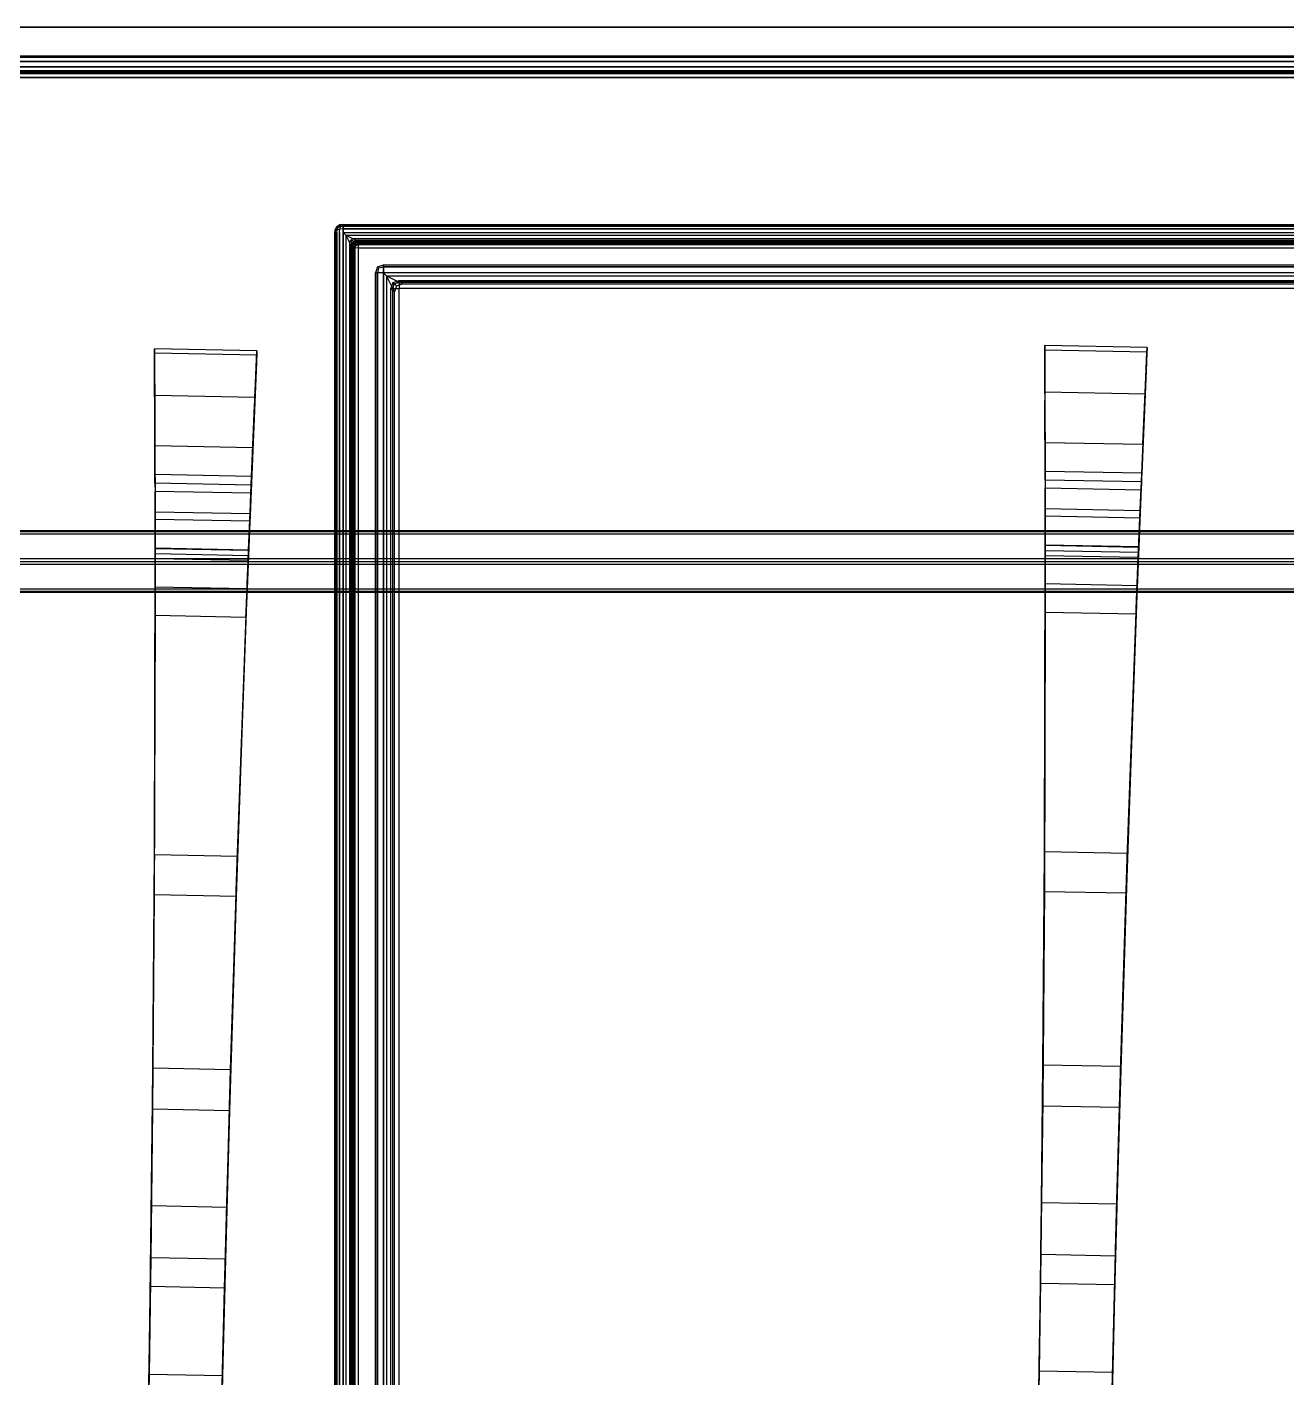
# Model space of a CAD drawing. Extents: x 11992 to 29481, y -6727 to 6811.
# Drawn here: x 15079.7 to 15313.4, y 970 to 1220.6 of the extents above; entities that cross this region are included whole.
import ezdxf

# ---------------------------------------------------------------- set-up
doc = ezdxf.new("R2010")
doc.units = 0
doc.header["$MEASUREMENT"] = 0
doc.layers.get('0').update_dxf_attribs({"color": 8, "linetype": 'CONTINUOUS'})

msp = doc.modelspace()

# ---------------------------------------------------------------- linework, layer by layer
for p, q in [((17199.6, 1220.6, -40.43), (14399.59, 1220.6, -40.43)), ((14399.59, 1220.6, 379.57), (17199.6, 1220.6, 379.57)), ((14424.68, 1215.23, -2439.68), (15685.58, 1215.23, -2439.68)), ((14424.68, 1215.23, -2405.56), (15685.58, 1215.23, -2405.56)), ((14424.68, 1215.23, -2403.32), (15685.58, 1215.23, -2403.32)), ((14424.68, 1215.23, -2369.43), (15685.58, 1215.23, -2369.43)), ((14424.68, 1214.98, -2440.43), (15685.58, 1214.98, -2440.43)), ((14424.68, 1214.98, -2404.81), (15685.58, 1214.98, -2404.81)), ((14424.68, 1214.98, -2404.07), (15685.58, 1214.98, -2404.07)), ((14424.68, 1214.98, -2368.68), (15685.58, 1214.98, -2368.68)), ((14424.68, 1214.23, -2368.43), (15685.58, 1214.23, -2368.43)), ((14424.68, 1214.23, -2404.32), (15685.58, 1214.23, -2404.32)), ((14424.68, 1214.23, -2404.56), (15685.58, 1214.23, -2404.56)), ((14424.68, 1214.23, -2440.68), (15685.58, 1214.23, -2440.68)), ((14424.69, 1215.23, -75.17), (15685.58, 1215.23, -75.17)), ((14424.69, 1215.23, -1412.1), (15685.58, 1215.23, -1412.1)), ((14424.69, 1215.23, -52.17), (15685.58, 1215.23, -52.17)), ((14424.69, 1215.23, -1389.1), (15685.58, 1215.23, -1389.1)), ((14424.69, 1214.98, -75.92), (15685.58, 1214.98, -75.92)), ((14424.69, 1214.98, -1412.85), (15685.58, 1214.98, -1412.85)), ((14424.69, 1214.98, -51.42), (15685.58, 1214.98, -51.42)), ((14424.69, 1214.98, -1388.35), (15685.58, 1214.98, -1388.35)), ((14424.69, 1214.23, -51.17), (15685.58, 1214.23, -51.17)), ((14424.69, 1214.23, -1388.1), (15685.58, 1214.23, -1388.1)), ((15685.58, 1214.23, -76.17), (14424.69, 1214.23, -76.17)), ((15685.58, 1214.23, -1413.1), (14424.69, 1214.23, -1413.1)), ((14424.69, 1213.23, -51.17), (15685.58, 1213.23, -51.17)), ((14424.69, 1213.23, -1388.1), (15685.58, 1213.23, -1388.1)), ((15685.58, 1213.23, -76.17), (14424.69, 1213.23, -76.17)), ((15685.58, 1213.23, -1413.1), (14424.69, 1213.23, -1413.1)), ((14425.68, 1213.23, -2440.68), (15684.58, 1213.23, -2440.68)), ((14425.68, 1213.23, -2368.43), (15684.58, 1213.23, -2368.43)), ((14425.68, 1213.23, -2404.56), (15684.58, 1213.23, -2404.56)), ((14425.68, 1213.23, -2404.32), (15684.58, 1213.23, -2404.32)), ((15685.58, 1212.48, -75.92), (14424.69, 1212.48, -75.92)), ((14424.69, 1212.48, -51.42), (15685.58, 1212.48, -51.42)), ((15685.58, 1212.48, -1412.85), (14424.69, 1212.48, -1412.85)), ((14424.69, 1212.48, -1388.35), (15685.58, 1212.48, -1388.35)), ((15685.58, 1212.23, -1389.6), (14424.69, 1212.23, -1389.6)), ((15685.58, 1212.23, -1411.6), (14424.69, 1212.23, -1411.6)), ((15685.58, 1212.23, -52.67), (14424.69, 1212.23, -52.67)), ((15685.58, 1212.23, -75.17), (14424.69, 1212.23, -75.17)), ((15685.58, 1212.23, -1412.1), (14424.69, 1212.23, -1412.1)), ((15685.58, 1212.23, -74.67), (14424.69, 1212.23, -74.67)), ((15685.58, 1212.23, -52.17), (14424.69, 1212.23, -52.17)), ((15685.58, 1212.23, -1389.1), (14424.69, 1212.23, -1389.1)), ((14424.69, 1211.98, -1412.35), (15685.58, 1211.98, -1412.35)), ((15685.58, 1211.98, -1388.85), (14424.69, 1211.98, -1388.85)), ((14424.69, 1211.98, -75.42), (15685.58, 1211.98, -75.42)), ((15685.58, 1211.98, -51.92), (14424.69, 1211.98, -51.92)), ((15685.58, 1211.23, -1388.6), (14424.69, 1211.23, -1388.6)), ((14424.69, 1211.23, -75.67), (15685.58, 1211.23, -75.67)), ((15685.58, 1211.23, -51.67), (14424.69, 1211.23, -51.67)), ((14424.69, 1211.23, -1412.6), (15685.58, 1211.23, -1412.6)), ((14427.18, 1212.48, -2368.68), (15683.08, 1212.48, -2368.68)), ((14427.18, 1212.48, -2440.43), (15683.08, 1212.48, -2440.43)), ((14427.18, 1212.48, -2404.81), (15683.08, 1212.48, -2404.81)), ((14427.18, 1212.48, -2404.07), (15683.08, 1212.48, -2404.07)), ((14427.68, 1212.23, -2369.43), (15682.58, 1212.23, -2369.43)), ((14427.68, 1212.23, -2402.82), (15682.58, 1212.23, -2402.82)), ((14427.68, 1212.23, -2439.68), (15682.58, 1212.23, -2439.68)), ((14427.68, 1212.23, -2369.93), (15682.58, 1212.23, -2369.93)), ((14427.68, 1212.23, -2439.18), (15682.58, 1212.23, -2439.18)), ((14427.68, 1212.23, -2405.56), (15682.58, 1212.23, -2405.56)), ((14427.68, 1212.23, -2403.32), (15682.58, 1212.23, -2403.32)), ((14427.68, 1212.23, -2406.07), (15682.58, 1212.23, -2406.07)), ((14427.68, 1211.98, -2439.93), (15682.58, 1211.98, -2439.93)), ((14427.68, 1211.98, -2405.32), (15682.58, 1211.98, -2405.32)), ((14427.68, 1211.98, -2403.57), (15682.58, 1211.98, -2403.57)), ((14427.68, 1211.98, -2369.18), (15682.58, 1211.98, -2369.18)), ((14427.68, 1211.23, -2403.82), (15682.58, 1211.23, -2403.82)), ((14427.68, 1211.23, -2405.07), (15682.58, 1211.23, -2405.07)), ((14427.68, 1211.23, -2368.93), (15682.58, 1211.23, -2368.93)), ((14427.68, 1211.23, -2440.18), (15682.58, 1211.23, -2440.18)), ((15136.82, 1182.49, -2174.8), (15136.91, 1183.15, -2174.8)), ((15136.82, 1182.49, -2111.83), (15136.91, 1183.15, -2111.83)), ((15137.19, 1183.62, -2174.8), (15136.91, 1183.15, -2174.8)), ((15137.19, 1183.62, -2111.83), (15136.91, 1183.15, -2111.83)), ((15136.91, 1183.15, -2174.8), (15137.01, 1183.1, -2175.41)), ((15136.91, 1183.15, -2111.83), (15137.01, 1183.1, -2111.22)), ((15136.91, 1183.15, -2174.8), (15136.91, 1183.15, -2111.83)), ((15136.91, 1182.49, -2175.46), (15137.01, 1183.1, -2175.41)), ((15136.91, 1182.49, -2111.18), (15137.01, 1183.1, -2111.22)), ((15137.24, 1183.57, -2175.32), (15137.01, 1183.1, -2175.41)), ((15137.24, 1183.57, -2111.32), (15137.01, 1183.1, -2111.22)), ((15137.24, 1183.01, -2175.88), (15137.01, 1183.1, -2175.41)), ((15137.24, 1183.01, -2110.76), (15137.01, 1183.1, -2111.22)), ((15137.19, 1183.62, -2174.8), (15137.66, 1183.9, -2174.8)), ((15137.19, 1183.62, -2111.83), (15137.66, 1183.9, -2111.83)), ((15137.19, 1183.62, -2174.8), (15137.24, 1183.57, -2175.32)), ((15137.19, 1183.62, -2111.83), (15137.24, 1183.57, -2111.32)), ((15137.19, 1183.62, -2111.83), (15137.19, 1183.62, -2174.8)), ((15137.19, 1182.49, -2110.71), (15137.24, 1183.01, -2110.76)), ((15137.19, 1182.49, -2175.93), (15137.24, 1183.01, -2175.88)), ((15137.24, 1183.57, -2175.32), (15137.71, 1183.8, -2175.41)), ((15137.24, 1183.57, -2111.32), (15137.71, 1183.8, -2111.22)), ((15137.38, 1183.43, -2175.74), (15137.24, 1183.57, -2175.32)), ((15137.38, 1183.43, -2110.9), (15137.24, 1183.57, -2111.32)), ((15137.38, 1183.43, -2110.9), (15137.24, 1183.01, -2110.76)), ((15137.38, 1183.43, -2175.74), (15137.24, 1183.01, -2175.88)), ((15137.24, 1183.01, -2110.76), (15137.71, 1183.1, -2110.52)), ((15137.24, 1183.01, -2175.88), (15137.71, 1183.1, -2176.11)), ((15137.38, 1183.43, -2110.9), (15137.8, 1183.57, -2110.76)), ((15137.38, 1183.43, -2175.74), (15137.8, 1183.57, -2175.88)), ((15138.32, 1183.99, -2174.8), (15137.66, 1183.9, -2174.8)), ((15138.32, 1183.99, -2111.83), (15137.66, 1183.9, -2111.83)), ((15137.66, 1183.9, -2174.8), (15137.71, 1183.8, -2175.41)), ((15137.66, 1183.9, -2111.83), (15137.71, 1183.8, -2111.22)), ((15137.66, 1183.9, -2174.8), (15137.66, 1183.9, -2111.83)), ((15137.66, 1182.49, -2110.43), (15137.71, 1183.1, -2110.52)), ((15137.66, 1182.49, -2176.21), (15137.71, 1183.1, -2176.11)), ((15138.32, 1183.9, -2175.46), (15137.71, 1183.8, -2175.41)), ((15138.32, 1183.9, -2111.18), (15137.71, 1183.8, -2111.22)), ((15137.8, 1183.57, -2175.88), (15137.71, 1183.8, -2175.41)), ((15137.8, 1183.57, -2110.76), (15137.71, 1183.8, -2111.22)), ((15137.8, 1183.57, -2110.76), (15137.71, 1183.1, -2110.52)), ((15137.8, 1183.57, -2175.88), (15137.71, 1183.1, -2176.11)), ((15138.32, 1183.15, -2110.43), (15137.71, 1183.1, -2110.52)), ((15138.32, 1183.15, -2176.21), (15137.71, 1183.1, -2176.11)), ((15138.32, 1183.62, -2110.71), (15137.8, 1183.57, -2110.76)), ((15138.32, 1183.62, -2175.93), (15137.8, 1183.57, -2175.88)), ((15138.32, 1183.99, -2174.8), (15550.31, 1183.99, -2111.83)), ((15138.32, 1183.99, -2174.8), (15138.32, 669, -2174.8)), ((15138.32, 669, -2111.83), (15138.32, 1183.99, -2111.83)), ((15550.31, 1183.9, -2175.46), (15138.32, 1183.9, -2175.46)), ((15138.32, 1183.9, -2111.18), (15550.31, 1183.9, -2111.18)), ((15550.31, 1183.62, -2110.71), (15138.32, 1183.62, -2110.71)), ((15550.31, 1183.62, -2175.93), (15138.32, 1183.62, -2175.93)), ((15550.31, 1183.15, -2110.43), (15138.32, 1183.15, -2110.43)), ((15138.32, 1183.15, -2176.21), (15550.31, 1183.15, -2176.21)), ((15136.82, 1182.49, -2174.8), (15136.82, 670.5, -2174.8)), ((15136.82, 670.5, -2111.83), (15136.82, 1182.49, -2111.83)), ((15136.91, 1182.49, -2175.46), (15136.91, 670.5, -2175.46)), ((15136.91, 670.5, -2111.18), (15136.91, 1182.49, -2111.18)), ((15137.19, 1182.49, -2110.71), (15137.19, 670.5, -2110.71)), ((15137.19, 1182.49, -2175.93), (15137.19, 670.5, -2175.93)), ((15137.66, 1182.49, -2110.43), (15137.66, 670.5, -2110.43)), ((15137.66, 670.5, -2176.21), (15137.66, 1182.49, -2176.21)), ((15138.32, 1182.49, -2176.3), (15138.85, 1181.96, -2176.3)), ((15138.32, 1182.49, -2110.33), (15550.31, 1182.49, -2176.3)), ((15138.85, 1181.96, -2176.3), (15549.78, 1181.96, -2176.3)), ((15138.85, 1181.96, -2176.3), (15138.85, 671.03, -2176.3)), ((15138.85, 1181.96, -2176.3), (15140.17, 1181.3, -2176.21)), ((15138.85, 1181.96, -2176.3), (15139.51, 1180.64, -2176.21)), ((15139.51, 1180.64, -2176.21), (15139.76, 1181.05, -2176.18)), ((15139.51, 1180.64, -2176.21), (15139.51, 672.35, -2176.21)), ((15139.98, 1179.71, -2175.93), (15139.51, 1180.64, -2176.21)), ((15139.72, 1179.59, -2114.72), (15139.81, 1180.25, -2114.72)), ((15140.17, 1181.3, -2176.21), (15139.76, 1181.05, -2176.18)), ((15140.07, 1180.08, -2175.94), (15139.76, 1181.05, -2176.18)), ((15140.73, 1180.74, -2175.94), (15139.76, 1181.05, -2176.18)), ((15140.1, 1180.71, -2114.72), (15139.81, 1180.25, -2114.72)), ((15139.81, 1180.25, -2114.72), (15139.9, 1180.21, -2114.11)), ((15140.43, 1179.63, -2174.8), (15139.81, 1180.25, -2114.72)), ((15140.14, 1180.67, -2114.21), (15139.9, 1180.21, -2114.11)), ((15140.35, 1180.46, -2175.95), (15140.07, 1180.08, -2175.94)), ((15140.1, 1180.71, -2114.72), (15140.56, 1181, -2114.72)), ((15140.1, 1180.71, -2114.72), (15140.14, 1180.67, -2114.21)), ((15140.1, 1180.71, -2114.72), (15140.71, 1180.1, -2174.8)), ((15140.27, 1180.54, -2113.78), (15140.13, 1180.12, -2113.64)), ((15140.14, 1180.67, -2114.21), (15140.61, 1180.91, -2114.11)), ((15140.27, 1180.54, -2113.78), (15140.14, 1180.67, -2114.21)), ((15548.47, 1181.3, -2176.21), (15140.17, 1181.3, -2176.21)), ((15141.1, 1180.84, -2175.93), (15140.17, 1181.3, -2176.21)), ((15140.27, 1180.54, -2113.78), (15140.69, 1180.68, -2113.64)), ((15140.35, 1180.46, -2175.95), (15140.73, 1180.74, -2175.94)), ((15140.35, 1180.46, -2175.95), (15140.63, 1180.18, -2175.54)), ((15141.22, 1181.09, -2114.72), (15140.56, 1181, -2114.72)), ((15140.56, 1181, -2114.72), (15140.61, 1180.91, -2114.11)), ((15140.56, 1181, -2114.72), (15141.18, 1180.38, -2174.8)), ((15140.69, 1180.68, -2113.64), (15140.6, 1180.21, -2113.41)), ((15141.21, 1180.26, -2113.31), (15140.6, 1180.21, -2113.41)), ((15141.21, 1181, -2114.06), (15140.61, 1180.91, -2114.11)), ((15140.69, 1180.68, -2113.64), (15140.61, 1180.91, -2114.11)), ((15140.63, 1180.18, -2175.54), (15141.1, 1180.46, -2175.5)), ((15141.21, 1180.73, -2113.6), (15140.69, 1180.68, -2113.64)), ((15140.71, 1180.1, -2174.8), (15141.18, 1180.38, -2174.8)), ((15141.1, 1180.84, -2175.93), (15140.73, 1180.74, -2175.94)), ((15140.73, 1180.74, -2175.94), (15141.1, 1180.46, -2175.5)), ((15141.1, 1180.84, -2175.93), (15141.66, 1180.56, -2175.46)), ((15141.1, 1180.84, -2175.93), (15547.53, 1180.84, -2175.93)), ((15141.66, 1180.56, -2175.46), (15141.1, 1180.46, -2175.5)), ((15141.18, 1180.38, -2174.8), (15141.1, 1180.46, -2175.5)), ((15141.84, 1180.47, -2174.8), (15141.18, 1180.38, -2174.8)), ((15141.22, 1181.09, -2114.72), (15141.21, 1181, -2114.06)), ((15141.21, 1180.73, -2113.6), (15141.21, 1181, -2114.06)), ((15141.21, 1181, -2114.06), (15547.42, 1181, -2114.06)), ((15141.21, 1180.73, -2113.6), (15141.21, 1180.26, -2113.31)), ((15141.21, 1180.73, -2113.6), (15547.42, 1180.73, -2113.6)), ((15141.21, 1179.61, -2113.22), (15141.21, 1180.26, -2113.31)), ((15141.21, 1180.26, -2113.31), (15547.43, 1180.26, -2113.31)), ((15141.22, 1181.09, -2114.72), (15547.41, 1181.09, -2114.72)), ((15141.22, 1181.09, -2114.72), (15141.84, 1180.47, -2174.8)), ((15141.84, 1180.47, -2174.8), (15141.66, 1180.56, -2175.46)), ((15141.66, 1180.56, -2175.46), (15546.97, 1180.56, -2175.46)), ((15141.84, 1180.47, -2174.8), (15546.79, 1180.47, -2174.8)), ((15139.72, 1179.59, -2114.72), (15139.81, 1179.6, -2114.06)), ((15139.72, 673.4, -2114.72), (15139.72, 1179.59, -2114.72)), ((15140.34, 1178.97, -2174.8), (15139.72, 1179.59, -2114.72)), ((15139.81, 1179.6, -2114.06), (15139.9, 1180.21, -2114.11)), ((15140.08, 1179.6, -2113.6), (15139.81, 1179.6, -2114.06)), ((15139.81, 673.39, -2114.06), (15139.81, 1179.6, -2114.06)), ((15140.13, 1180.12, -2113.64), (15139.9, 1180.21, -2114.11)), ((15139.98, 1179.71, -2175.93), (15140.07, 1180.08, -2175.94)), ((15139.98, 1179.71, -2175.93), (15140.25, 1179.15, -2175.46)), ((15139.98, 1179.71, -2175.93), (15139.98, 673.28, -2175.93)), ((15140.07, 1180.08, -2175.94), (15140.35, 1179.72, -2175.5)), ((15140.08, 1179.6, -2113.6), (15140.13, 1180.12, -2113.64)), ((15140.08, 1179.6, -2113.6), (15140.55, 1179.6, -2113.31)), ((15140.08, 673.39, -2113.6), (15140.08, 1179.6, -2113.6)), ((15140.13, 1180.12, -2113.64), (15140.6, 1180.21, -2113.41)), ((15140.25, 1179.15, -2175.46), (15140.35, 1179.72, -2175.5)), ((15140.34, 1178.97, -2174.8), (15140.25, 1179.15, -2175.46)), ((15140.25, 673.84, -2175.46), (15140.25, 1179.15, -2175.46)), ((15140.34, 1178.97, -2174.8), (15140.43, 1179.63, -2174.8)), ((15140.34, 674.02, -2174.8), (15140.34, 1178.97, -2174.8)), ((15140.63, 1180.18, -2175.54), (15140.35, 1179.72, -2175.5)), ((15140.43, 1179.63, -2174.8), (15140.35, 1179.72, -2175.5)), ((15140.71, 1180.1, -2174.8), (15140.43, 1179.63, -2174.8)), ((15140.55, 1179.6, -2113.31), (15140.6, 1180.21, -2113.41)), ((15141.21, 1179.61, -2113.22), (15140.55, 1179.6, -2113.31)), ((15140.55, 673.39, -2113.31), (15140.55, 1179.6, -2113.31)), ((15140.71, 1180.1, -2174.8), (15140.63, 1180.18, -2175.54)), ((15141.21, 673.38, -2113.22), (15141.21, 1179.61, -2113.22)), ((15141.21, 1179.61, -2113.22), (15547.43, 1179.61, -2113.22)), ((15144.69, 1176.12, -2366.98), (15144.32, 1174.99, -2366.98)), ((15144.69, 1176.12, -2124.43), (15144.32, 1174.99, -2124.43)), ((15144.69, 1176.12, -2366.98), (15145.82, 1176.49, -2366.98)), ((15144.69, 1176.12, -2124.43), (15145.82, 1176.49, -2124.43)), ((15144.88, 1175.93, -2367.92), (15144.69, 1176.12, -2366.98)), ((15144.88, 1175.93, -2123.5), (15144.69, 1176.12, -2124.43)), ((15144.69, 1176.12, -2366.98), (15144.69, 1176.12, -2124.43)), ((15144.88, 1175.93, -2367.92), (15144.69, 1174.99, -2368.11)), ((15144.88, 1175.93, -2123.5), (15144.69, 1174.99, -2123.31)), ((15144.88, 1175.93, -2367.92), (15145.82, 1176.12, -2368.11)), ((15144.88, 1175.93, -2123.5), (15145.82, 1176.12, -2123.31)), ((15145.82, 676.5, -2366.98), (15145.82, 1176.49, -2366.98)), ((15145.82, 1176.49, -2366.98), (15542.81, 1176.49, -2124.43)), ((15145.82, 1176.49, -2124.43), (15145.82, 676.5, -2124.43)), ((15542.81, 1176.12, -2368.11), (15145.82, 1176.12, -2368.11)), ((15145.82, 1176.12, -2123.31), (15542.81, 1176.12, -2123.31)), ((15544.31, 1174.99, -2124.43), (15144.32, 1174.99, -2124.43)), ((15144.32, 1174.99, -2366.98), (15144.32, 678, -2366.98)), ((15144.32, 678, -2124.43), (15144.32, 1174.99, -2124.43)), ((15544.31, 1174.99, -2124.43), (15144.32, 1174.99, -2124.43)), ((15144.69, 678, -2368.11), (15144.69, 1174.99, -2368.11)), ((15144.69, 1174.99, -2123.31), (15144.69, 678, -2123.31)), ((15145.82, 1174.99, -2122.93), (15146.35, 1174.46, -2122.93)), ((15146.35, 1174.46, -2122.93), (15542.28, 1174.46, -2122.93)), ((15146.35, 1174.46, -2122.93), (15146.35, 678.53, -2122.93)), ((15146.35, 1174.46, -2122.93), (15148.6, 1173.33, -2123.31)), ((15147.48, 1172.21, -2123.31), (15146.35, 1174.46, -2122.93)), ((15147.58, 1173.23, -2364.1), (15147.21, 1172.1, -2364.1)), ((15147.85, 1172.96, -2123.28), (15147.48, 1172.21, -2123.31)), ((15147.58, 1173.23, -2364.1), (15148.71, 1173.6, -2364.1)), ((15147.77, 1173.04, -2365.04), (15147.58, 1173.23, -2364.1)), ((15147.58, 1173.23, -2364.1), (15148.23, 1172.58, -2124.43)), ((15147.77, 1173.04, -2365.04), (15147.58, 1172.1, -2365.22)), ((15147.77, 1173.04, -2365.04), (15148.71, 1173.23, -2365.22)), ((15147.85, 1172.96, -2123.28), (15148.6, 1173.33, -2123.31)), ((15147.85, 1172.96, -2123.28), (15148.23, 1172.58, -2124.43)), ((15148.23, 1172.58, -2124.43), (15149.35, 1172.96, -2124.43)), ((15148.6, 1173.33, -2123.31), (15149.35, 1172.96, -2124.43)), ((15148.6, 1173.33, -2123.31), (15540.03, 1173.33, -2123.31)), ((15149.35, 1172.96, -2124.43), (15148.71, 1173.6, -2364.1)), ((15148.71, 1173.6, -2364.1), (15539.92, 1173.6, -2364.1)), ((15148.71, 1173.23, -2365.22), (15148.71, 1173.6, -2364.1)), ((15148.71, 1173.23, -2365.22), (15148.71, 1172.11, -2365.6)), ((15539.93, 1173.23, -2365.22), (15148.71, 1173.23, -2365.22)), ((15149.35, 1172.96, -2124.43), (15539.28, 1172.96, -2124.43)), ((15147.21, 680.89, -2364.1), (15147.21, 1172.1, -2364.1)), ((15147.21, 1172.1, -2364.1), (15147.85, 1171.46, -2124.43)), ((15147.58, 1172.1, -2365.22), (15147.21, 1172.1, -2364.1)), ((15147.48, 1172.21, -2123.31), (15147.85, 1171.46, -2124.43)), ((15147.48, 1172.21, -2123.31), (15147.48, 680.78, -2123.31)), ((15147.58, 1172.1, -2365.22), (15148.71, 1172.11, -2365.6)), ((15147.58, 680.89, -2365.22), (15147.58, 1172.1, -2365.22)), ((15148.23, 1172.58, -2124.43), (15147.85, 1171.46, -2124.43)), ((15147.85, 681.53, -2124.43), (15147.85, 1171.46, -2124.43)), ((15148.71, 680.88, -2365.6), (15148.71, 1172.11, -2365.6)), ((15539.93, 1172.11, -2365.6), (15148.71, 1172.11, -2365.6)), ((15103.35, 1160.93, -356.19), (15103.36, 1158.17, -344.02)), ((15103.35, 1160.11, -343.55), (15103.35, 1160.93, -356.19)), ((15103.42, 1142.92, -345.87), (15103.35, 1160.93, -356.19)), ((15122.34, 1160.56, -356.19), (15103.35, 1160.93, -356.19)), ((15121.58, 1142.57, -345.87), (15122.34, 1160.56, -356.19)), ((15122.34, 1160.56, -356.19), (15122.25, 1158.37, -352.81)), ((15122.31, 1159.74, -343.55), (15122.34, 1160.56, -356.19)), ((15268.47, 1161.51, -356.19), (15268.48, 1158.75, -344.02)), ((15268.47, 1160.69, -343.55), (15268.47, 1161.51, -356.19)), ((15268.54, 1143.5, -345.87), (15268.47, 1161.51, -356.19)), ((15287.46, 1161.14, -356.19), (15268.47, 1161.51, -356.19)), ((15268.47, 1160.69, -343.55), (15268.48, 1158.75, -344.02)), ((15268.5, 1152.86, -328.83), (15268.47, 1160.69, -343.55)), ((15287.43, 1160.32, -343.55), (15268.47, 1160.69, -343.55)), ((15286.7, 1143.15, -345.87), (15287.46, 1161.14, -356.19)), ((15287.09, 1152.49, -328.83), (15287.43, 1160.32, -343.55)), ((15287.43, 1160.32, -343.55), (15287.34, 1158.38, -344.02)), ((15287.46, 1161.14, -356.19), (15287.37, 1158.95, -352.81)), ((15287.43, 1160.32, -343.55), (15287.46, 1161.14, -356.19)), ((15103.35, 1160.11, -343.55), (15103.36, 1158.17, -344.02)), ((15103.39, 1152.28, -328.83), (15103.35, 1160.11, -343.55)), ((15122.31, 1159.74, -343.55), (15103.35, 1160.11, -343.55)), ((15103.36, 1158.74, -352.81), (15103.41, 1143.96, -344.34)), ((15103.36, 1158.17, -344.02), (15103.39, 1150.73, -330.04)), ((15122.25, 1158.37, -352.81), (15121.62, 1143.61, -344.34)), ((15122.22, 1157.8, -344.02), (15121.91, 1150.37, -330.04)), ((15121.97, 1151.91, -328.83), (15122.31, 1159.74, -343.55)), ((15122.31, 1159.74, -343.55), (15122.22, 1157.8, -344.02)), ((15122.22, 1157.8, -344.02), (15122.25, 1158.37, -352.81)), ((15268.48, 1159.32, -352.81), (15268.53, 1144.54, -344.34)), ((15268.48, 1158.75, -344.02), (15268.51, 1151.31, -330.04)), ((15287.37, 1158.95, -352.81), (15286.74, 1144.19, -344.34)), ((15287.34, 1158.38, -344.02), (15287.02, 1150.95, -330.04)), ((15287.34, 1158.38, -344.02), (15287.37, 1158.95, -352.81)), ((15268.5, 1152.86, -328.83), (15268.51, 1151.31, -330.04)), ((15268.5, 1152.86, -328.83), (15268.55, 1138.17, -319.3)), ((15287.09, 1152.49, -328.83), (15268.5, 1152.86, -328.83)), ((15103.39, 1152.28, -328.83), (15103.39, 1150.73, -330.04)), ((15103.39, 1152.28, -328.83), (15103.43, 1137.59, -319.3)), ((15121.97, 1151.91, -328.83), (15103.39, 1152.28, -328.83)), ((15103.41, 1143.96, -344.34), (15103.39, 1150.73, -330.04)), ((15103.43, 1136.07, -320.52), (15103.39, 1150.73, -330.04)), ((15121.29, 1135.72, -320.52), (15121.91, 1150.37, -330.04)), ((15121.97, 1151.91, -328.83), (15121.36, 1137.24, -319.3)), ((15121.62, 1143.61, -344.34), (15121.91, 1150.37, -330.04)), ((15121.97, 1151.91, -328.83), (15121.91, 1150.37, -330.04)), ((15268.53, 1144.54, -344.34), (15268.51, 1151.31, -330.04)), ((15268.55, 1136.65, -320.52), (15268.51, 1151.31, -330.04)), ((15286.41, 1136.3, -320.52), (15287.02, 1150.95, -330.04)), ((15287.09, 1152.49, -328.83), (15286.48, 1137.82, -319.3)), ((15286.74, 1144.19, -344.34), (15287.02, 1150.95, -330.04)), ((15287.09, 1152.49, -328.83), (15287.02, 1150.95, -330.04)), ((15103.42, 1142.92, -345.87), (15103.41, 1143.96, -344.34)), ((15103.41, 1143.96, -344.34), (15103.44, 1130.32, -336.52)), ((15103.42, 1142.92, -345.87), (15103.44, 1129.28, -338.05)), ((15121.58, 1142.57, -345.87), (15103.42, 1142.92, -345.87)), ((15121.62, 1143.61, -344.34), (15121.06, 1129.98, -336.52)), ((15121.58, 1142.57, -345.87), (15121.62, 1143.61, -344.34)), ((15268.54, 1143.5, -345.87), (15268.53, 1144.54, -344.34)), ((15268.53, 1144.54, -344.34), (15268.56, 1130.9, -336.52)), ((15268.54, 1143.5, -345.87), (15268.56, 1129.86, -338.05)), ((15286.7, 1143.15, -345.87), (15268.54, 1143.5, -345.87)), ((15286.7, 1143.15, -345.87), (15286.14, 1129.51, -338.05)), ((15286.74, 1144.19, -344.34), (15286.18, 1130.56, -336.52)), ((15286.7, 1143.15, -345.87), (15286.74, 1144.19, -344.34)), ((15121.58, 1142.57, -345.87), (15121.02, 1128.93, -338.05)), ((15268.55, 1136.65, -320.52), (15268.55, 1138.17, -319.3)), ((15268.55, 1136.57, -318.27), (15268.55, 1138.17, -319.3)), ((15286.48, 1137.82, -319.3), (15268.55, 1138.17, -319.3)), ((15286.41, 1136.3, -320.52), (15286.48, 1137.82, -319.3)), ((15286.41, 1136.23, -318.27), (15286.48, 1137.82, -319.3)), ((15103.43, 1136.07, -320.52), (15103.43, 1137.59, -319.3)), ((15103.43, 1135.99, -318.27), (15103.43, 1137.59, -319.3)), ((15121.36, 1137.24, -319.3), (15103.43, 1137.59, -319.3)), ((15103.43, 1136.07, -320.52), (15103.44, 1134.46, -319.4)), ((15103.43, 1135.99, -318.27), (15103.44, 1134.46, -319.4)), ((15121.29, 1135.65, -318.27), (15103.43, 1135.99, -318.27)), ((15121.06, 1129.98, -336.52), (15121.29, 1135.72, -320.52)), ((15121.08, 1130.53, -324.37), (15121.29, 1135.72, -320.52)), ((15121.29, 1135.72, -320.52), (15121.23, 1134.11, -319.4)), ((15121.29, 1135.65, -318.27), (15121.23, 1134.11, -319.4)), ((15121.29, 1135.72, -320.52), (15121.36, 1137.24, -319.3)), ((15121.29, 1135.65, -318.27), (15121.36, 1137.24, -319.3)), ((15268.55, 1136.65, -320.52), (15268.56, 1135.04, -319.4)), ((15268.55, 1136.57, -318.27), (15268.56, 1135.04, -319.4)), ((15286.41, 1136.23, -318.27), (15268.55, 1136.57, -318.27)), ((15286.18, 1130.56, -336.52), (15286.41, 1136.3, -320.52)), ((15286.2, 1131.11, -324.37), (15286.41, 1136.3, -320.52)), ((15286.41, 1136.3, -320.52), (15286.35, 1134.69, -319.4)), ((15286.41, 1136.23, -318.27), (15286.35, 1134.69, -319.4)), ((15103.44, 1130.63, -322.23), (15103.44, 1134.46, -319.4)), ((15121.23, 1134.11, -319.4), (15103.44, 1134.46, -319.4)), ((15121.07, 1130.29, -322.23), (15121.23, 1134.11, -319.4)), ((15268.56, 1131.22, -322.23), (15268.56, 1135.04, -319.4)), ((15286.35, 1134.69, -319.4), (15268.56, 1135.04, -319.4)), ((15286.19, 1130.87, -322.23), (15286.35, 1134.69, -319.4)), ((15103.44, 1130.63, -322.23), (15103.44, 1130.87, -324.37)), ((15103.45, 1121.85, -320.11), (15103.44, 1130.87, -324.37)), ((15103.44, 1130.32, -336.52), (15103.44, 1130.87, -324.37)), ((15103.45, 1123.92, -332.86), (15103.44, 1130.87, -324.37)), ((15103.45, 1123.83, -319.02), (15103.44, 1130.63, -322.23)), ((15121.07, 1130.29, -322.23), (15103.44, 1130.63, -322.23)), ((15103.44, 1129.28, -338.05), (15103.44, 1130.32, -336.52)), ((15103.44, 1130.32, -336.52), (15103.45, 1123.92, -332.86)), ((15120.72, 1121.52, -320.11), (15121.08, 1130.53, -324.37)), ((15120.8, 1123.58, -332.86), (15121.08, 1130.53, -324.37)), ((15120.8, 1123.5, -319.02), (15121.07, 1130.29, -322.23)), ((15121.07, 1130.29, -322.23), (15121.08, 1130.53, -324.37)), ((15268.56, 1131.22, -322.23), (15268.56, 1131.45, -324.37)), ((15268.57, 1122.43, -320.11), (15268.56, 1131.45, -324.37)), ((15268.56, 1130.9, -336.52), (15268.56, 1131.45, -324.37)), ((15268.57, 1124.5, -332.86), (15268.56, 1131.45, -324.37)), ((15268.57, 1124.41, -319.02), (15268.56, 1131.22, -322.23)), ((15286.19, 1130.87, -322.23), (15268.56, 1131.22, -322.23)), ((15268.56, 1129.86, -338.05), (15268.56, 1130.9, -336.52)), ((15268.56, 1130.9, -336.52), (15268.57, 1124.5, -332.86)), ((15285.84, 1122.1, -320.11), (15286.2, 1131.11, -324.37)), ((15285.92, 1124.16, -332.86), (15286.2, 1131.11, -324.37)), ((15285.92, 1124.08, -319.02), (15286.19, 1130.87, -322.23)), ((15286.18, 1130.56, -336.52), (15285.92, 1124.16, -332.86)), ((15286.14, 1129.51, -338.05), (15286.18, 1130.56, -336.52)), ((15286.19, 1130.87, -322.23), (15286.2, 1131.11, -324.37)), ((15103.44, 1129.28, -338.05), (15103.45, 1122.87, -334.38)), ((15121.02, 1128.93, -338.05), (15103.44, 1129.28, -338.05)), ((15121.02, 1128.93, -338.05), (15120.76, 1122.54, -334.38)), ((15121.06, 1129.98, -336.52), (15120.8, 1123.58, -332.86)), ((15121.02, 1128.93, -338.05), (15121.06, 1129.98, -336.52)), ((15268.56, 1129.86, -338.05), (15268.57, 1123.45, -334.38)), ((15286.14, 1129.51, -338.05), (15268.56, 1129.86, -338.05)), ((15286.14, 1129.51, -338.05), (15285.88, 1123.12, -334.38)), ((15683.13, 1127.13, -76.39), (14422.24, 1127.13, -76.39)), ((14422.24, 1127.01, -77.04), (15683.13, 1127.01, -77.04)), ((15683.13, 1126.51, -76.17), (14422.24, 1126.51, -76.17)), ((15685.62, 1127.13, -1413.11), (14424.73, 1127.13, -1413.11)), ((14424.73, 1127.01, -1413.76), (15685.62, 1127.01, -1413.76)), ((15685.62, 1126.51, -1412.89), (14424.73, 1126.51, -1412.89)), ((15103.45, 1122.87, -334.38), (15103.45, 1123.92, -332.86)), ((15103.45, 1123.92, -332.86), (15103.45, 1117.75, -329.32)), ((15103.45, 1123.92, -311.66), (15103.45, 1121.96, -310.68)), ((15103.45, 1123.83, -319.02), (15103.45, 1123.92, -311.66)), ((15120.8, 1123.58, -311.66), (15103.45, 1123.92, -311.66)), ((15103.45, 1121.94, -312.72), (15103.45, 1123.9, -313.59)), ((15120.8, 1123.56, -313.59), (15103.45, 1123.9, -313.59)), ((15103.45, 1123.83, -319.02), (15103.45, 1121.85, -320.11)), ((15120.8, 1123.5, -319.02), (15103.45, 1123.83, -319.02)), ((15103.45, 1122.87, -334.38), (15103.45, 1116.71, -330.85)), ((15120.76, 1122.54, -334.38), (15103.45, 1122.87, -334.38)), ((15120.8, 1123.58, -332.86), (15120.56, 1117.42, -329.32)), ((15120.72, 1121.6, -312.72), (15120.8, 1123.56, -313.59)), ((15120.8, 1123.5, -319.02), (15120.72, 1121.52, -320.11)), ((15120.8, 1123.58, -311.66), (15120.73, 1121.63, -310.68)), ((15120.76, 1122.54, -334.38), (15120.8, 1123.58, -332.86)), ((15120.8, 1123.58, -311.66), (15120.8, 1123.56, -313.59)), ((15120.8, 1123.5, -319.02), (15120.8, 1123.56, -313.59)), ((15268.57, 1123.45, -334.38), (15268.57, 1124.5, -332.86)), ((15268.57, 1124.5, -332.86), (15268.57, 1118.33, -329.32)), ((15268.57, 1124.5, -311.66), (15268.57, 1122.54, -310.68)), ((15268.57, 1124.41, -319.02), (15268.57, 1124.5, -311.66)), ((15285.92, 1124.16, -311.66), (15268.57, 1124.5, -311.66)), ((15268.57, 1122.52, -312.72), (15268.57, 1124.48, -313.59)), ((15285.92, 1124.14, -313.59), (15268.57, 1124.48, -313.59)), ((15268.57, 1124.41, -319.02), (15268.57, 1122.43, -320.11)), ((15285.92, 1124.08, -319.02), (15268.57, 1124.41, -319.02)), ((15268.57, 1123.45, -334.38), (15268.57, 1117.29, -330.85)), ((15285.88, 1123.12, -334.38), (15268.57, 1123.45, -334.38)), ((15285.88, 1123.12, -334.38), (15285.64, 1116.95, -330.85)), ((15285.92, 1124.16, -332.86), (15285.68, 1118, -329.32)), ((15285.92, 1124.16, -311.66), (15285.84, 1122.21, -310.68)), ((15285.84, 1122.18, -312.72), (15285.92, 1124.14, -313.59)), ((15285.92, 1124.08, -319.02), (15285.84, 1122.1, -320.11)), ((15285.88, 1123.12, -334.38), (15285.92, 1124.16, -332.86)), ((15285.92, 1124.16, -311.66), (15285.92, 1124.14, -313.59)), ((15285.92, 1124.08, -319.02), (15285.92, 1124.14, -313.59)), ((15683.13, 1121.95, -85.8), (14422.24, 1121.94, -85.8)), ((14422.24, 1121.44, -86.24), (15683.13, 1121.45, -86.24)), ((14422.24, 1120.94, -85.8), (15683.13, 1120.95, -85.8)), ((15685.62, 1121.95, -1422.53), (14424.73, 1121.94, -1422.53)), ((14424.73, 1121.44, -1422.96), (15685.62, 1121.45, -1422.96)), ((14424.73, 1120.94, -1422.53), (15685.62, 1120.95, -1422.53)), ((15103.32, 1066.07, -284.73), (15103.45, 1121.94, -312.72)), ((15103.33, 1067.04, -283.17), (15103.45, 1121.96, -310.68)), ((15103.45, 1121.94, -312.72), (15103.45, 1121.96, -310.68)), ((15120.73, 1121.63, -310.68), (15103.45, 1121.96, -310.68)), ((15103.45, 1121.94, -312.72), (15103.45, 1121.85, -320.11)), ((15103.45, 1112.46, -326.29), (15103.45, 1121.94, -312.72)), ((15103.45, 1117.75, -329.32), (15103.45, 1121.85, -320.11)), ((15118.68, 1065.77, -284.73), (15120.72, 1121.6, -312.72)), ((15118.71, 1066.74, -283.17), (15120.73, 1121.63, -310.68)), ((15120.35, 1112.13, -326.29), (15120.72, 1121.6, -312.72)), ((15120.76, 1122.54, -334.38), (15120.52, 1116.37, -330.85)), ((15120.56, 1117.42, -329.32), (15120.72, 1121.52, -320.11)), ((15120.72, 1121.6, -312.72), (15120.73, 1121.63, -310.68)), ((15120.72, 1121.6, -312.72), (15120.72, 1121.52, -320.11)), ((15268.44, 1066.65, -284.73), (15268.57, 1122.52, -312.72)), ((15268.45, 1067.62, -283.17), (15268.57, 1122.54, -310.68)), ((15268.57, 1122.52, -312.72), (15268.57, 1122.54, -310.68)), ((15285.84, 1122.21, -310.68), (15268.57, 1122.54, -310.68)), ((15268.57, 1122.52, -312.72), (15268.57, 1122.43, -320.11)), ((15268.57, 1113.04, -326.29), (15268.57, 1122.52, -312.72)), ((15268.57, 1118.33, -329.32), (15268.57, 1122.43, -320.11)), ((15283.8, 1066.35, -284.73), (15285.84, 1122.18, -312.72)), ((15283.83, 1067.32, -283.17), (15285.84, 1122.21, -310.68)), ((15285.47, 1112.71, -326.29), (15285.84, 1122.18, -312.72)), ((15285.68, 1118, -329.32), (15285.84, 1122.1, -320.11)), ((15285.84, 1122.18, -312.72), (15285.84, 1122.21, -310.68)), ((15285.84, 1122.18, -312.72), (15285.84, 1122.1, -320.11)), ((15103.45, 1116.71, -330.85), (15103.45, 1117.75, -329.32)), ((15103.45, 1117.75, -329.32), (15103.45, 1112.46, -326.29)), ((15268.57, 1117.29, -330.85), (15268.57, 1118.33, -329.32)), ((15268.57, 1118.33, -329.32), (15268.57, 1113.04, -326.29)), ((15285.68, 1118, -329.32), (15285.47, 1112.71, -326.29)), ((15285.64, 1116.95, -330.85), (15285.68, 1118, -329.32)), ((14422.24, 1116.38, -76.17), (15683.13, 1116.38, -76.17)), ((15683.13, 1115.88, -77.04), (14422.24, 1115.88, -77.04)), ((14422.24, 1115.76, -76.39), (15683.13, 1115.76, -76.39)), ((14424.73, 1116.38, -1412.89), (15685.62, 1116.38, -1412.89)), ((15685.62, 1115.88, -1413.76), (14424.73, 1115.88, -1413.76)), ((14424.73, 1115.76, -1413.11), (15685.62, 1115.76, -1413.11)), ((15103.45, 1116.71, -330.85), (15103.45, 1111.42, -327.82)), ((15120.52, 1116.37, -330.85), (15103.45, 1116.71, -330.85)), ((15120.52, 1116.37, -330.85), (15120.31, 1111.09, -327.82)), ((15120.56, 1117.42, -329.32), (15120.35, 1112.13, -326.29)), ((15120.52, 1116.37, -330.85), (15120.56, 1117.42, -329.32)), ((15268.57, 1117.29, -330.85), (15268.57, 1112, -327.82)), ((15285.64, 1116.95, -330.85), (15268.57, 1117.29, -330.85)), ((15285.64, 1116.95, -330.85), (15285.43, 1111.67, -327.82)), ((15268.57, 1113.04, -326.29), (15268.41, 1061.26, -296.61)), ((15268.57, 1112, -327.82), (15268.57, 1113.04, -326.29)), ((15285.47, 1112.71, -326.29), (15283.62, 1060.97, -296.61)), ((15285.43, 1111.67, -327.82), (15285.47, 1112.71, -326.29)), ((15103.45, 1112.46, -326.29), (15103.29, 1060.68, -296.61)), ((15103.45, 1111.42, -327.82), (15103.29, 1059.64, -298.14)), ((15103.45, 1111.42, -327.82), (15103.45, 1112.46, -326.29)), ((15120.31, 1111.09, -327.82), (15103.45, 1111.42, -327.82)), ((15120.31, 1111.09, -327.82), (15118.47, 1059.34, -298.14)), ((15120.35, 1112.13, -326.29), (15118.5, 1060.38, -296.61)), ((15120.31, 1111.09, -327.82), (15120.35, 1112.13, -326.29)), ((15268.57, 1112, -327.82), (15268.41, 1060.22, -298.14)), ((15285.43, 1111.67, -327.82), (15268.57, 1112, -327.82)), ((15285.43, 1111.67, -327.82), (15283.59, 1059.92, -298.14)), ((15268.16, 1028.06, -261.66), (15268.45, 1067.62, -283.17)), ((15268.45, 1067.62, -283.17), (15268.44, 1066.65, -284.73)), ((15283.83, 1067.32, -283.17), (15268.45, 1067.62, -283.17)), ((15103.03, 1026.37, -263.15), (15103.32, 1066.07, -284.73)), ((15103.04, 1027.48, -261.66), (15103.33, 1067.04, -283.17)), ((15103.29, 1060.68, -296.61), (15103.32, 1066.07, -284.73)), ((15103.33, 1067.04, -283.17), (15103.32, 1066.07, -284.73)), ((15118.71, 1066.74, -283.17), (15103.33, 1067.04, -283.17)), ((15117.43, 1026.09, -263.15), (15118.68, 1065.77, -284.73)), ((15117.46, 1027.2, -261.66), (15118.71, 1066.74, -283.17)), ((15118.5, 1060.38, -296.61), (15118.68, 1065.77, -284.73)), ((15118.71, 1066.74, -283.17), (15118.68, 1065.77, -284.73)), ((15268.15, 1026.95, -263.15), (15268.44, 1066.65, -284.73)), ((15268.41, 1061.26, -296.61), (15268.44, 1066.65, -284.73)), ((15282.55, 1026.67, -263.15), (15283.8, 1066.35, -284.73)), ((15282.58, 1027.78, -261.66), (15283.83, 1067.32, -283.17)), ((15283.62, 1060.97, -296.61), (15283.8, 1066.35, -284.73)), ((15283.83, 1067.32, -283.17), (15283.8, 1066.35, -284.73)), ((15103.29, 1060.68, -296.61), (15102.98, 1020.9, -273.81)), ((15103.29, 1059.64, -298.14), (15103.29, 1060.68, -296.61)), ((15118.5, 1060.38, -296.61), (15117.27, 1020.63, -273.81)), ((15118.47, 1059.34, -298.14), (15118.5, 1060.38, -296.61)), ((15268.41, 1060.22, -298.14), (15268.09, 1020.44, -275.34)), ((15268.41, 1061.26, -296.61), (15268.1, 1021.49, -273.81)), ((15268.41, 1060.22, -298.14), (15268.41, 1061.26, -296.61)), ((15283.59, 1059.92, -298.14), (15268.41, 1060.22, -298.14)), ((15283.62, 1060.97, -296.61), (15282.39, 1021.21, -273.81)), ((15283.59, 1059.92, -298.14), (15283.62, 1060.97, -296.61)), ((15103.29, 1059.64, -298.14), (15102.97, 1019.86, -275.34)), ((15118.47, 1059.34, -298.14), (15103.29, 1059.64, -298.14)), ((15118.47, 1059.34, -298.14), (15117.24, 1019.58, -275.34)), ((15283.59, 1059.92, -298.14), (15282.36, 1020.16, -275.34)), ((15102.77, 1001.93, -243.54), (15103.04, 1027.48, -261.66)), ((15103.04, 1027.48, -261.66), (15103.03, 1026.37, -263.15)), ((15117.46, 1027.2, -261.66), (15103.04, 1027.48, -261.66)), ((15267.89, 1002.51, -243.54), (15268.16, 1028.06, -261.66)), ((15268.16, 1028.06, -261.66), (15268.15, 1026.95, -263.15)), ((15282.58, 1027.78, -261.66), (15268.16, 1028.06, -261.66)), ((15281.86, 1002.23, -243.54), (15282.58, 1027.78, -261.66)), ((15282.58, 1027.78, -261.66), (15282.55, 1026.67, -263.15)), ((15102.75, 1000.51, -244.82), (15103.03, 1026.37, -263.15)), ((15102.98, 1020.9, -273.81), (15103.03, 1026.37, -263.15)), ((15116.7, 1000.24, -244.82), (15117.43, 1026.09, -263.15)), ((15116.74, 1001.65, -243.54), (15117.46, 1027.2, -261.66)), ((15117.27, 1020.63, -273.81), (15117.43, 1026.09, -263.15)), ((15117.46, 1027.2, -261.66), (15117.43, 1026.09, -263.15)), ((15267.87, 1001.09, -244.82), (15268.15, 1026.95, -263.15)), ((15268.1, 1021.49, -273.81), (15268.15, 1026.95, -263.15)), ((15281.82, 1000.82, -244.82), (15282.55, 1026.67, -263.15)), ((15282.39, 1021.21, -273.81), (15282.55, 1026.67, -263.15)), ((15102.97, 1019.86, -275.34), (15102.65, 992.31, -259.55)), ((15102.98, 1020.9, -273.81), (15102.66, 993.36, -258.02)), ((15102.97, 1019.86, -275.34), (15102.98, 1020.9, -273.81)), ((15117.24, 1019.58, -275.34), (15102.97, 1019.86, -275.34)), ((15117.27, 1020.63, -273.81), (15116.51, 993.09, -258.02)), ((15117.24, 1019.58, -275.34), (15117.27, 1020.63, -273.81)), ((15268.09, 1020.44, -275.34), (15267.77, 992.9, -259.55)), ((15268.1, 1021.49, -273.81), (15267.78, 993.94, -258.02)), ((15268.09, 1020.44, -275.34), (15268.1, 1021.49, -273.81)), ((15282.36, 1020.16, -275.34), (15268.09, 1020.44, -275.34)), ((15282.36, 1020.16, -275.34), (15281.6, 992.63, -259.55)), ((15282.39, 1021.21, -273.81), (15281.63, 993.67, -258.02)), ((15282.36, 1020.16, -275.34), (15282.39, 1021.21, -273.81)), ((15117.24, 1019.58, -275.34), (15116.49, 992.05, -259.55)), ((15267.7, 987.54, -225.29), (15267.89, 1002.51, -243.54)), ((15267.89, 1002.51, -243.54), (15267.87, 1001.09, -244.82)), ((15281.86, 1002.23, -243.54), (15267.89, 1002.51, -243.54)), ((15102.55, 985.32, -226.3), (15102.75, 1000.51, -244.82)), ((15102.58, 986.96, -225.29), (15102.77, 1001.93, -243.54)), ((15102.66, 993.36, -258.02), (15102.75, 1000.51, -244.82)), ((15102.77, 1001.93, -243.54), (15102.75, 1000.51, -244.82)), ((15116.74, 1001.65, -243.54), (15102.77, 1001.93, -243.54)), ((15116.31, 985.06, -226.3), (15116.7, 1000.24, -244.82)), ((15116.35, 986.69, -225.29), (15116.74, 1001.65, -243.54)), ((15116.51, 993.09, -258.02), (15116.7, 1000.24, -244.82)), ((15116.74, 1001.65, -243.54), (15116.7, 1000.24, -244.82)), ((15267.67, 985.91, -226.3), (15267.87, 1001.09, -244.82)), ((15267.78, 993.94, -258.02), (15267.87, 1001.09, -244.82)), ((15281.43, 985.64, -226.3), (15281.82, 1000.82, -244.82)), ((15281.47, 987.27, -225.29), (15281.86, 1002.23, -243.54)), ((15281.63, 993.67, -258.02), (15281.82, 1000.82, -244.82)), ((15281.86, 1002.23, -243.54), (15281.82, 1000.82, -244.82)), ((15102.65, 992.31, -259.55), (15102.34, 970.69, -247.15)), ((15102.66, 993.36, -258.02), (15102.36, 971.74, -245.63)), ((15102.65, 992.31, -259.55), (15102.66, 993.36, -258.02)), ((15116.49, 992.05, -259.55), (15102.65, 992.31, -259.55)), ((15116.51, 993.09, -258.02), (15115.97, 971.47, -245.63)), ((15116.49, 992.05, -259.55), (15116.51, 993.09, -258.02)), ((15267.77, 992.9, -259.55), (15267.46, 971.27, -247.15)), ((15267.78, 993.94, -258.02), (15267.48, 972.32, -245.63)), ((15267.77, 992.9, -259.55), (15267.78, 993.94, -258.02)), ((15281.6, 992.63, -259.55), (15267.77, 992.9, -259.55)), ((15281.6, 992.63, -259.55), (15281.07, 971.01, -247.15)), ((15281.63, 993.67, -258.02), (15281.09, 972.05, -245.63)), ((15281.6, 992.63, -259.55), (15281.63, 993.67, -258.02)), ((15116.49, 992.05, -259.55), (15115.95, 970.43, -247.15)), ((15267.44, 969.61, -197.93), (15267.7, 987.54, -225.29)), ((15267.7, 987.54, -225.29), (15267.67, 985.91, -226.3)), ((15281.47, 987.27, -225.29), (15267.7, 987.54, -225.29)), ((15281.03, 969.35, -197.93), (15281.47, 987.27, -225.29)), ((15281.47, 987.27, -225.29), (15281.43, 985.64, -226.3)), ((15102.29, 967.52, -199.12), (15102.55, 985.32, -226.3)), ((15102.32, 969.03, -197.93), (15102.58, 986.96, -225.29)), ((15102.36, 971.74, -245.63), (15102.55, 985.32, -226.3)), ((15102.58, 986.96, -225.29), (15102.55, 985.32, -226.3)), ((15116.35, 986.69, -225.29), (15102.58, 986.96, -225.29)), ((15115.88, 967.26, -199.12), (15116.31, 985.06, -226.3)), ((15115.91, 968.77, -197.93), (15116.35, 986.69, -225.29)), ((15115.97, 971.47, -245.63), (15116.31, 985.06, -226.3)), ((15116.35, 986.69, -225.29), (15116.31, 985.06, -226.3)), ((15267.41, 968.1, -199.12), (15267.67, 985.91, -226.3)), ((15267.48, 972.32, -245.63), (15267.67, 985.91, -226.3)), ((15280.99, 967.84, -199.12), (15281.43, 985.64, -226.3)), ((15281.09, 972.05, -245.63), (15281.43, 985.64, -226.3)), ((15267.48, 972.32, -245.63), (15267.04, 945.68, -230.35)), ((15267.46, 971.27, -247.15), (15267.48, 972.32, -245.63)), ((15102.34, 970.69, -247.15), (15101.9, 944.06, -231.88)), ((15102.36, 971.74, -245.63), (15101.92, 945.1, -230.35)), ((15102.34, 970.69, -247.15), (15102.36, 971.74, -245.63)), ((15115.95, 970.43, -247.15), (15102.34, 970.69, -247.15)), ((15115.95, 970.43, -247.15), (15115.36, 943.79, -231.88)), ((15115.97, 971.47, -245.63), (15115.38, 944.84, -230.35)), ((15115.95, 970.43, -247.15), (15115.97, 971.47, -245.63)), ((15267.46, 971.27, -247.15), (15267.02, 944.64, -231.88)), ((15281.07, 971.01, -247.15), (15267.46, 971.27, -247.15)), ((15281.07, 971.01, -247.15), (15280.48, 944.37, -231.88)), ((15281.09, 972.05, -245.63), (15280.5, 945.42, -230.35)), ((15281.07, 971.01, -247.15), (15281.09, 972.05, -245.63))]:
    msp.add_line(p, q)

doc.saveas('drawing.dxf')
